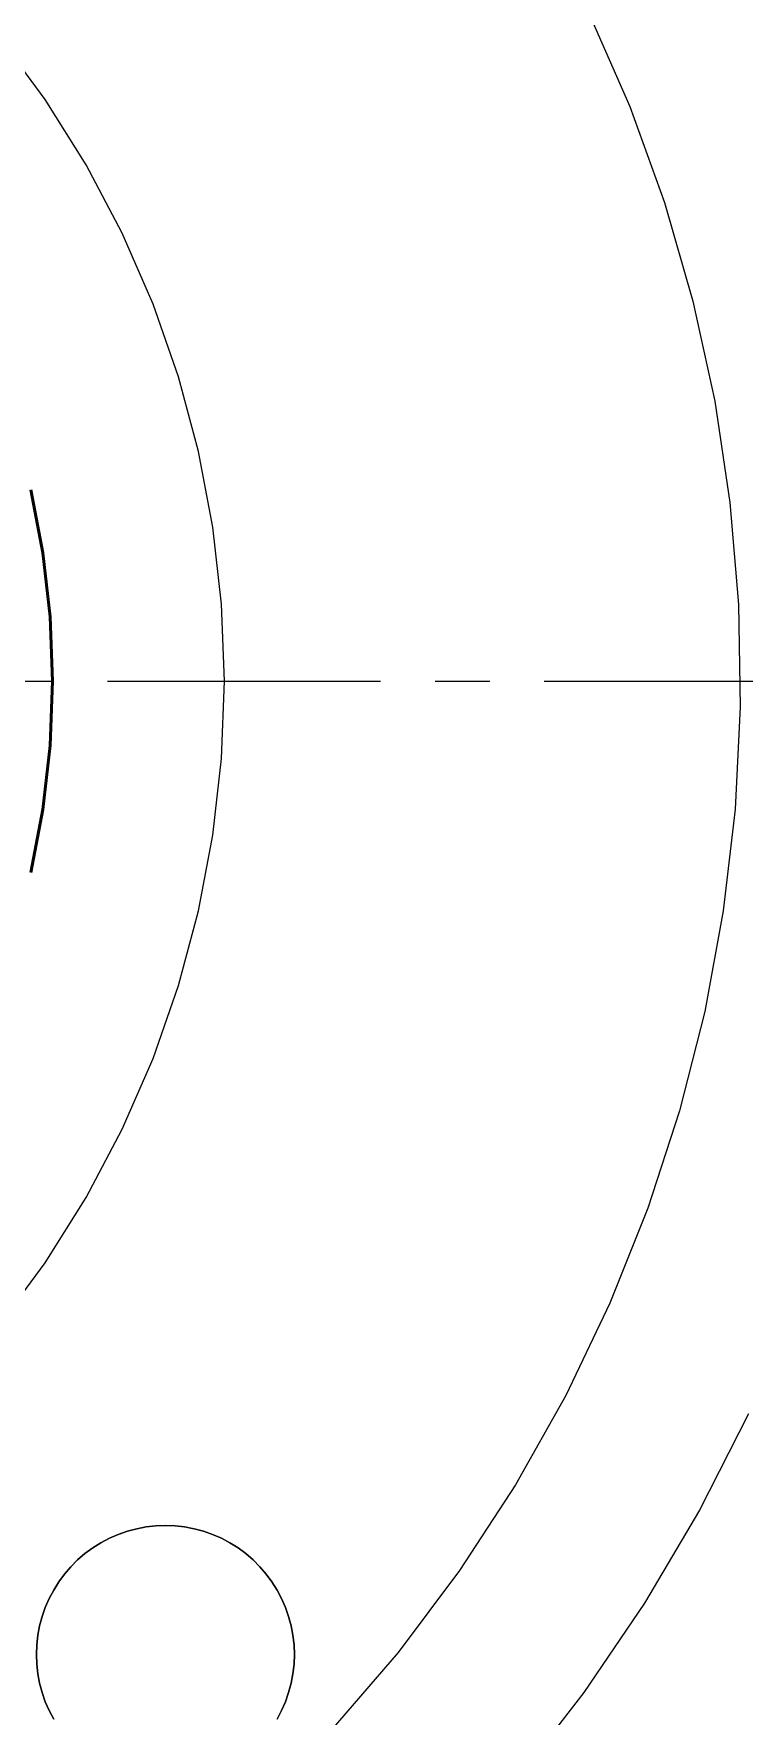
# Model space of a CAD drawing. Header units: millimetres. Extents: x 0 to 420, y 0 to 297.
# Drawn here: x 210.07 to 218.34, y 231.97 to 251.53 of the extents above; entities that cross this region are included whole.
import ezdxf

# ---------------------------------------------------------------- set-up
doc = ezdxf.new("R2010")
doc.units = ezdxf.units.MM
doc.linetypes.add('CENTER', pattern=[5.08, 3.175, -0.635, 0.635, -0.635])
doc.linetypes.add('DASHED', pattern=[1.524, 1.27, -0.254])
for name, color, linetype, lineweight in [('CENTER', 1, 'CENTER', 18), ('HIDDEN', 8, 'DASHED', 25), ('VISIBLE', 7, 'CONTINUOUS', 50)]:
    doc.layers.add(name, color=color, linetype=linetype, lineweight=lineweight)

msp = doc.modelspace()

# ---------------------------------------------------------------- linework, layer by layer
at = {"layer": 'CENTER'}
msp.add_line((170.29325, 244), (230.29325, 244), dxfattribs=at)
at = {"layer": 'HIDDEN'}
for points in [[(216.52909, 251.77158), (217.00722, 250.68155)], [(216.52909, 251.77158), (217.00722, 250.68155)], [(210.20811, 250.75984), (209.67523, 251.48188)], [(210.20811, 250.75984), (209.67523, 251.48188)], [(210.68555, 250), (210.20811, 250.75984)], [(210.68555, 250), (210.20811, 250.75984)], [(217.00722, 250.68155), (217.41226, 249.56231)], [(217.00722, 250.68155), (217.41226, 249.56231)], [(211.10487, 249.2066), (210.68555, 250)], [(211.10487, 249.2066), (210.68555, 250)], [(217.41226, 249.56231), (217.74245, 248.41874)], [(217.41226, 249.56231), (217.74245, 248.41874)], [(211.46373, 248.38409), (211.10487, 249.2066)], [(211.46373, 248.38409), (211.10487, 249.2066)], [(217.74245, 248.41874), (217.99634, 247.25585)], [(217.74245, 248.41874), (217.99634, 247.25585)], [(211.76012, 247.53706), (211.46373, 248.38409)], [(211.76012, 247.53706), (211.46373, 248.38409)], [(211.99238, 246.67025), (211.76012, 247.53706)], [(211.99238, 246.67025), (211.76012, 247.53706)], [(217.99634, 247.25585), (218.17281, 246.07872)], [(217.99634, 247.25585), (218.17281, 246.07872)], [(212.15922, 245.78851), (211.99238, 246.67025)], [(212.15922, 245.78851), (211.99238, 246.67025)], [(210.04253, 246.22521), (210.18156, 245.49042)], [(218.17281, 246.07872), (218.27111, 244.89251)], [(218.17281, 246.07872), (218.27111, 244.89251)], [(212.25969, 244.89676), (212.15922, 245.78851)], [(212.25969, 244.89676), (212.15922, 245.78851)], [(210.18156, 245.49042), (210.26529, 244.7473)], [(212.29325, 244), (212.25969, 244.89676)], [(212.29325, 244), (212.25969, 244.89676)], [(218.27111, 244.89251), (218.29079, 243.70239)], [(218.27111, 244.89251), (218.29079, 243.70239)], [(210.26529, 244.7473), (210.29325, 244)], [(210.29325, 244), (210.26529, 243.2527)], [(212.25969, 243.10324), (212.29325, 244)], [(212.25969, 243.10324), (212.29325, 244)], [(218.29079, 243.70239), (218.23177, 242.51357)], [(218.29079, 243.70239), (218.23177, 242.51357)], [(210.26529, 243.2527), (210.18156, 242.50958)], [(212.15922, 242.21149), (212.25969, 243.10324)], [(212.15922, 242.21149), (212.25969, 243.10324)], [(210.18156, 242.50958), (210.04253, 241.77479)], [(218.23177, 242.51357), (218.09431, 241.33125)], [(218.23177, 242.51357), (218.09431, 241.33125)], [(211.99238, 241.32975), (212.15922, 242.21149)], [(211.99238, 241.32975), (212.15922, 242.21149)], [(211.76012, 240.46294), (211.99238, 241.32975)], [(211.76012, 240.46294), (211.99238, 241.32975)], [(218.09431, 241.33125), (217.87901, 240.16061)], [(218.09431, 241.33125), (217.87901, 240.16061)], [(211.46373, 239.61591), (211.76012, 240.46294)], [(211.46373, 239.61591), (211.76012, 240.46294)], [(217.87901, 240.16061), (217.58681, 239.00675)], [(217.87901, 240.16061), (217.58681, 239.00675)], [(211.10487, 238.7934), (211.46373, 239.61591)], [(211.10487, 238.7934), (211.46373, 239.61591)], [(217.58681, 239.00675), (217.219, 237.87472)], [(217.58681, 239.00675), (217.219, 237.87472)], [(210.68555, 238), (211.10487, 238.7934)], [(210.68555, 238), (211.10487, 238.7934)], [(210.20811, 237.24016), (210.68555, 238)], [(210.20811, 237.24016), (210.68555, 238)], [(217.219, 237.87472), (216.77717, 236.76948)], [(217.219, 237.87472), (216.77717, 236.76948)], [(209.67523, 236.51812), (210.20811, 237.24016)], [(209.67523, 236.51812), (210.20811, 237.24016)], [(216.77717, 236.76948), (216.26326, 235.69586)], [(216.77717, 236.76948), (216.26326, 235.69586)], [(216.26326, 235.69586), (215.67952, 234.65855)], [(216.26326, 235.69586), (215.67952, 234.65855)], [(218.38979, 235.48441), (217.81938, 234.36493)], [(218.38979, 235.48441), (217.81938, 234.36493)], [(215.67952, 234.65855), (215.02849, 233.66208)], [(215.67952, 234.65855), (215.02849, 233.66208)], [(217.81938, 234.36493), (217.17981, 233.28346)], [(217.81938, 234.36493), (217.17981, 233.28346)], [(211.05894, 234.0826), (211.16482, 234.11965)], [(211.16482, 234.11965), (211.05894, 234.0826)], [(211.16482, 234.11965), (211.27317, 234.14868)], [(211.27317, 234.14868), (211.16482, 234.11965)], [(211.27317, 234.14868), (211.38339, 234.16954)], [(211.38339, 234.16954), (211.27317, 234.14868)], [(211.38339, 234.16954), (211.49486, 234.1821)], [(211.49486, 234.1821), (211.38339, 234.16954)], [(211.49486, 234.1821), (211.60696, 234.18629)], [(211.60696, 234.18629), (211.49486, 234.1821)], [(211.60696, 234.18629), (211.71905, 234.1821)], [(211.71905, 234.1821), (211.60696, 234.18629)], [(211.71905, 234.1821), (211.83052, 234.16954)], [(211.83052, 234.16954), (211.71905, 234.1821)], [(211.83052, 234.16954), (211.94074, 234.14868)], [(211.94074, 234.14868), (211.83052, 234.16954)], [(211.94074, 234.14868), (212.04909, 234.11965)], [(212.04909, 234.11965), (211.94074, 234.14868)], [(212.04909, 234.11965), (212.15497, 234.0826)], [(212.15497, 234.0826), (212.04909, 234.11965)], [(210.67172, 233.85904), (210.76198, 233.92565)], [(210.76198, 233.92565), (210.67172, 233.85904)], [(210.76198, 233.92565), (210.85696, 233.98533)], [(210.85696, 233.98533), (210.76198, 233.92565)], [(210.85696, 233.98533), (210.95613, 234.03774)], [(210.95613, 234.03774), (210.85696, 233.98533)], [(210.95613, 234.03774), (211.05894, 234.0826)], [(211.05894, 234.0826), (210.95613, 234.03774)], [(212.15497, 234.0826), (212.25778, 234.03774)], [(212.25778, 234.03774), (212.15497, 234.0826)], [(212.25778, 234.03774), (212.35696, 233.98533)], [(212.35696, 233.98533), (212.25778, 234.03774)], [(212.35696, 233.98533), (212.45194, 233.92565)], [(212.45194, 233.92565), (212.35696, 233.98533)], [(212.45194, 233.92565), (212.54219, 233.85904)], [(212.54219, 233.85904), (212.45194, 233.92565)], [(210.50738, 233.70655), (210.5867, 233.78587)], [(210.5867, 233.78587), (210.50738, 233.70655)], [(210.5867, 233.78587), (210.67172, 233.85904)], [(210.67172, 233.85904), (210.5867, 233.78587)], [(212.54219, 233.85904), (212.62721, 233.78587)], [(212.62721, 233.78587), (212.54219, 233.85904)], [(212.62721, 233.78587), (212.70653, 233.70655)], [(212.70653, 233.70655), (212.62721, 233.78587)], [(210.30792, 233.43629), (210.3676, 233.53127)], [(210.3676, 233.53127), (210.30792, 233.43629)], [(210.3676, 233.53127), (210.43421, 233.62153)], [(210.43421, 233.62153), (210.3676, 233.53127)], [(210.43421, 233.62153), (210.50738, 233.70655)], [(210.50738, 233.70655), (210.43421, 233.62153)], [(212.70653, 233.70655), (212.7797, 233.62153)], [(212.7797, 233.62153), (212.70653, 233.70655)], [(212.7797, 233.62153), (212.84631, 233.53127)], [(212.84631, 233.53127), (212.7797, 233.62153)], [(212.84631, 233.53127), (212.90599, 233.43629)], [(212.90599, 233.43629), (212.84631, 233.53127)], [(215.02849, 233.66208), (214.31304, 232.71083)], [(215.02849, 233.66208), (214.31304, 232.71083)], [(210.21065, 233.2343), (210.2555, 233.33712)], [(210.2555, 233.33712), (210.21065, 233.2343)], [(210.2555, 233.33712), (210.30792, 233.43629)], [(210.30792, 233.43629), (210.2555, 233.33712)], [(212.90599, 233.43629), (212.95841, 233.33712)], [(212.95841, 233.33712), (212.90599, 233.43629)], [(212.95841, 233.33712), (213.00327, 233.2343)], [(213.00327, 233.2343), (212.95841, 233.33712)], [(210.1736, 233.12842), (210.21065, 233.2343)], [(210.21065, 233.2343), (210.1736, 233.12842)], [(213.00327, 233.2343), (213.04031, 233.12842)], [(213.04031, 233.12842), (213.00327, 233.2343)], [(217.17981, 233.28346), (216.47359, 232.24429)], [(217.17981, 233.28346), (216.47359, 232.24429)], [(210.12371, 232.90985), (210.14456, 233.02007)], [(210.14456, 233.02007), (210.12371, 232.90985)], [(210.14456, 233.02007), (210.1736, 233.12842)], [(210.1736, 233.12842), (210.14456, 233.02007)], [(213.04031, 233.12842), (213.06935, 233.02007)], [(213.06935, 233.02007), (213.04031, 233.12842)], [(213.06935, 233.02007), (213.0902, 232.90985)], [(213.0902, 232.90985), (213.06935, 233.02007)], [(210.10696, 232.68629), (210.11115, 232.79839)], [(210.11115, 232.79839), (210.10696, 232.68629)], [(210.11115, 232.79839), (210.12371, 232.90985)], [(210.12371, 232.90985), (210.11115, 232.79839)], [(213.0902, 232.90985), (213.10276, 232.79839)], [(213.10276, 232.79839), (213.0902, 232.90985)], [(213.10276, 232.79839), (213.10696, 232.68629)], [(213.10696, 232.68629), (213.10276, 232.79839)], [(210.11115, 232.5742), (210.10696, 232.68629)], [(210.10696, 232.68629), (210.11115, 232.5742)], [(210.12371, 232.46273), (210.11115, 232.5742)], [(210.11115, 232.5742), (210.12371, 232.46273)], [(213.10276, 232.5742), (213.0902, 232.46273)], [(213.0902, 232.46273), (213.10276, 232.5742)], [(213.10696, 232.68629), (213.10276, 232.5742)], [(213.10276, 232.5742), (213.10696, 232.68629)], [(214.31304, 232.71083), (213.53628, 231.80893)], [(214.31304, 232.71083), (213.53628, 231.80893)], [(210.14456, 232.35251), (210.12371, 232.46273)], [(210.12371, 232.46273), (210.14456, 232.35251)], [(210.1736, 232.24416), (210.14456, 232.35251)], [(210.14456, 232.35251), (210.1736, 232.24416)], [(213.06935, 232.35251), (213.04031, 232.24416)], [(213.04031, 232.24416), (213.06935, 232.35251)], [(213.0902, 232.46273), (213.06935, 232.35251)], [(213.06935, 232.35251), (213.0902, 232.46273)], [(210.21065, 232.13828), (210.1736, 232.24416)], [(210.1736, 232.24416), (210.21065, 232.13828)], [(213.04031, 232.24416), (213.00327, 232.13828)], [(213.00327, 232.13828), (213.04031, 232.24416)], [(216.47359, 232.24429), (215.70351, 231.25152)], [(216.47359, 232.24429), (215.70351, 231.25152)], [(210.2555, 232.03547), (210.21065, 232.13828)], [(210.21065, 232.13828), (210.2555, 232.03547)], [(210.30792, 231.93629), (210.2555, 232.03547)], [(210.2555, 232.03547), (210.30792, 231.93629)], [(212.95841, 232.03547), (212.90599, 231.93629)], [(212.90599, 231.93629), (212.95841, 232.03547)], [(213.00327, 232.13828), (212.95841, 232.03547)], [(212.95841, 232.03547), (213.00327, 232.13828)]]:
    msp.add_lwpolyline(points, dxfattribs=at)
at = {"layer": 'VISIBLE'}
for points in [[(210.04253, 246.22521), (210.18156, 245.49042)], [(210.18156, 245.49042), (210.26529, 244.7473)], [(210.26529, 244.7473), (210.29325, 244)], [(210.29325, 244), (210.26529, 243.2527)], [(210.26529, 243.2527), (210.18156, 242.50958)], [(210.18156, 242.50958), (210.04253, 241.77479)]]:
    msp.add_lwpolyline(points, dxfattribs=at)

doc.saveas('drawing.dxf')
